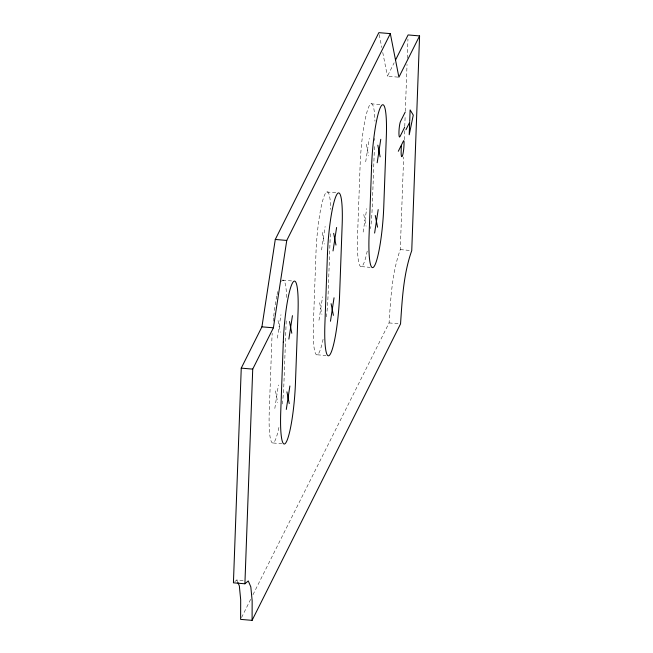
<?xml version="1.0" encoding="UTF-8"?>
<svg xmlns="http://www.w3.org/2000/svg" width="653" height="653" viewBox="0 0 653 653"><rect width="100%" height="100%" fill="white"/><g stroke="black" fill="none" stroke-linecap="round" stroke-linejoin="round"><path stroke-width="0.49" stroke-dasharray="3.27 2.45" d="M286.202 320.892L283.973 382.038A46.502 6.448 -85.2 0 1 282.406 404.003M330.328 233.725L328.132 293.85A46.502 6.448 -85.2 0 1 326.459 316.811M374.455 146.558L372.3 205.662A46.502 6.448 -85.2 0 1 370.618 228.623M374.675 140.444L374.749 138.403M252.956 594.752L389.074 322.925C390.739 298.299 391.947 273.076 400.273 249.617L403.652 157.03M404.28 139.734L404.615 130.576M404.762 126.511L405.17 115.32M405.325 111.247L407.031 64.443M407.252 58.337L407.954 39.009M277.386 338.148L280.97 314.689M274.823 408.46L278.407 385.001M321.545 249.96L325.129 226.501M318.982 320.28L322.566 296.821M365.704 161.773L369.296 138.314M363.141 232.093L366.725 208.633M397.946 77.119L387.425 76.23L394.167 62.77M241.537 617.55L250.67 599.307M234.77 581.676L236.794 579.97L244.442 580.615M370.953 103.794L380.511 104.602M326.794 191.982L336.352 192.79M400.273 249.617L410.794 250.507M361.484 266.612L370.088 267.346M282.635 280.161L292.193 280.978M389.074 322.925L399.587 323.815M317.325 354.799L325.929 355.534M273.166 442.987L281.769 443.714M236.794 579.97L237.521 581.668M379.238 34.633L381.768 47.506M382.748 52.46L387.425 76.23M366.349 144.199L368.651 155.896M363.786 214.511L366.088 226.207M322.19 232.386L324.492 244.083M319.627 302.698L321.929 314.395M278.031 320.566L280.333 332.271M275.468 390.886L277.77 402.583M323.072 339.258A46.502 6.448 -85.2 0 1 313.416 323.243L315.979 252.931A46.502 6.448 -85.2 0 1 323.643 197.5A46.502 6.448 -85.2 0 1 330.802 209.401M278.904 427.446A46.502 6.448 -85.2 0 1 269.256 411.431L271.819 341.119A46.502 6.448 -85.2 0 1 272.211 333.25M281.419 281.361A46.502 6.448 -85.2 0 1 286.643 297.588M273.191 321.154A46.502 6.448 -85.2 0 1 273.607 317.17M273.721 316.191A46.502 6.448 -85.2 0 1 276.888 295.711M277.092 294.723A46.502 6.448 -85.2 0 1 277.949 291.001M367.231 251.07A46.502 6.448 -85.2 0 1 357.575 235.056L360.138 164.744A46.502 6.448 -85.2 0 1 367.802 109.32A46.502 6.448 -85.2 0 1 374.961 121.213"/><path stroke-width="0.98" d="M237.888 582.517L239.341 585.912L240.688 599.756L240.622 619.379L252.091 620.35L252.156 600.727L250.817 586.884L248.262 580.941L244.899 583.79L233.423 582.819L241.251 368.137L261.926 326.843L275.28 239.463L378.846 32.65L390.323 33.621L398.901 77.201L419.577 35.915L408.101 34.935L395.514 60.076M244.899 583.79L252.727 369.108L273.403 327.814L286.757 240.435L390.323 33.621M401.326 146.06L401.162 150.59A8.962 1.241 -85.2 0 0 402.272 156.23A8.962 1.241 -85.2 0 0 404.003 144.925L404.044 143.636A4.359 0.604 -85.2 0 0 403.505 140.893L398.306 151.276M409.7 121.442L410.117 109.875L413.276 115.116L409.211 134.771L409.668 122.323L405.913 129.808M419.577 35.915L411.749 250.589C403.423 274.048 402.215 299.278 400.542 323.896L252.091 620.35M288.863 339.119L292.446 315.66M286.292 409.439L289.883 385.98M333.022 250.932L336.605 227.473M330.459 321.252L334.042 297.792M377.181 162.752L380.764 139.293M374.618 233.064L378.201 209.605M405.195 112.104L400.518 121.45A8.04 1.118 -85.2 0 0 398.967 131.588A8.04 1.118 -85.2 0 0 399.963 136.648L404.64 127.302M275.28 239.463L286.757 240.435M261.926 326.843L273.403 327.814M241.251 368.137L252.727 369.108M377.818 145.17L380.128 156.867M375.255 215.482L377.556 227.187M333.659 233.358L335.96 245.055M331.095 303.669L333.397 315.366M289.499 321.545L291.801 333.242M286.936 391.857L289.238 403.554M283.288 342.09L280.725 412.402A46.502 6.448 -85.2 0 0 286.487 441.657A46.502 6.448 -85.2 0 0 295.45 383.009L298.013 312.697A46.502 6.448 -85.2 0 0 292.258 283.443A46.502 6.448 -85.2 0 0 283.288 342.09M327.455 253.903L324.892 324.214A46.502 6.448 -85.2 0 0 330.647 353.469A46.502 6.448 -85.2 0 0 339.609 294.821L342.172 224.51A46.502 6.448 -85.2 0 0 336.417 195.255A46.502 6.448 -85.2 0 0 327.455 253.903M371.614 165.715L369.051 236.035A46.502 6.448 -85.2 0 0 374.806 265.281A46.502 6.448 -85.2 0 0 383.768 206.634L386.331 136.322A46.502 6.448 -85.2 0 0 380.577 107.076A46.502 6.448 -85.2 0 0 371.614 165.715"/></g></svg>
